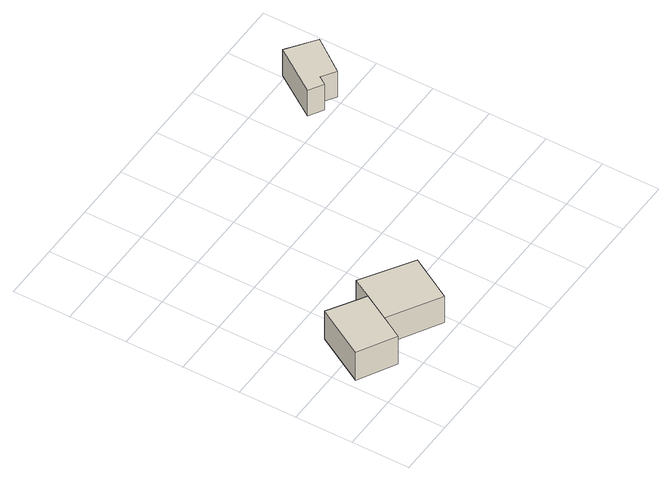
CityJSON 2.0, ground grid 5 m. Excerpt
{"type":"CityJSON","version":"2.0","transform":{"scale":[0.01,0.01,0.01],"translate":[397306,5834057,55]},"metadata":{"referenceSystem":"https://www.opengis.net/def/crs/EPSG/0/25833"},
"CityObjects":{
"building1":{"type":"Building","attributes":{"Gemeindeschluessel":"11000003","BezugspunktDach":"2200","function":"31001_2000","measuredHeight":2.91,"storeysAboveGround":1},"address":[{"country":"Germany","locality":"Berlin","thoroughfareNumber":"121 (3)","thoroughfareName":"Hobrechtsfelder Chaussee"}],"geometry":[{"type":"Solid","lod":"1","boundaries":[[[[0,1,2,3,4]],[[5,6,7,8,9]],[[5,9,4,3]],[[6,5,3,2]],[[7,6,2,1]],[[8,7,1,0]],[[9,8,0,4]]]]}]},
"building2":{"type":"Building","attributes":{"Gemeindeschluessel":"11000003","BezugspunktDach":"2200","function":"31001_2463","measuredHeight":2.77,"storeysAboveGround":1},"address":[{"country":"Germany","locality":"Berlin","thoroughfareNumber":"121 (2)","thoroughfareName":"Hobrechtsfelder Chaussee"}],"geometry":[{"type":"Solid","lod":"1","boundaries":[[[[10,11,12,2,1]],[[13,14,15,16,17]],[[13,17,1,2]],[[14,13,2,12]],[[15,14,12,11]],[[16,15,11,10]],[[17,16,10,1]]]]}]},
"building3":{"type":"Building","attributes":{"Gemeindeschluessel":"11000003","BezugspunktDach":"2200","function":"31001_1010","measuredHeight":2.68,"storeysAboveGround":1},"address":[{"country":"Germany","locality":"Berlin","thoroughfareNumber":"119 (10)","thoroughfareName":"Hobrechtsfelder Chaussee"}],"geometry":[{"type":"Solid","lod":"1","boundaries":[[[[18,19,20,21,22,23]],[[24,25,26,27,28,29]],[[24,29,23,22]],[[25,24,22,21]],[[26,25,21,20]],[[27,26,20,19]],[[28,27,19,18]],[[29,28,18,23]]]]}]}
},
"vertices":[
[391,159,364],[500,349,364],[630,578,364],[322,767,364],[74,335,364],[322,767,73],[630,578,73],[500,349,73],[391,159,73],[74,335,73],
[935,94,364],[1153,471,364],[724,743,364],[630,578,87],[724,743,87],[1153,471,87],[935,94,87],[500,349,87],
[2365,2057,358],[2412,2128,358],[2533,2051,358],[2750,2347,358],[2508,2522,358],[2242,2133,358],[2508,2522,89],[2750,2347,89],[2533,2051,89],[2412,2128,89],[2365,2057,89],[2242,2133,89]
]}
